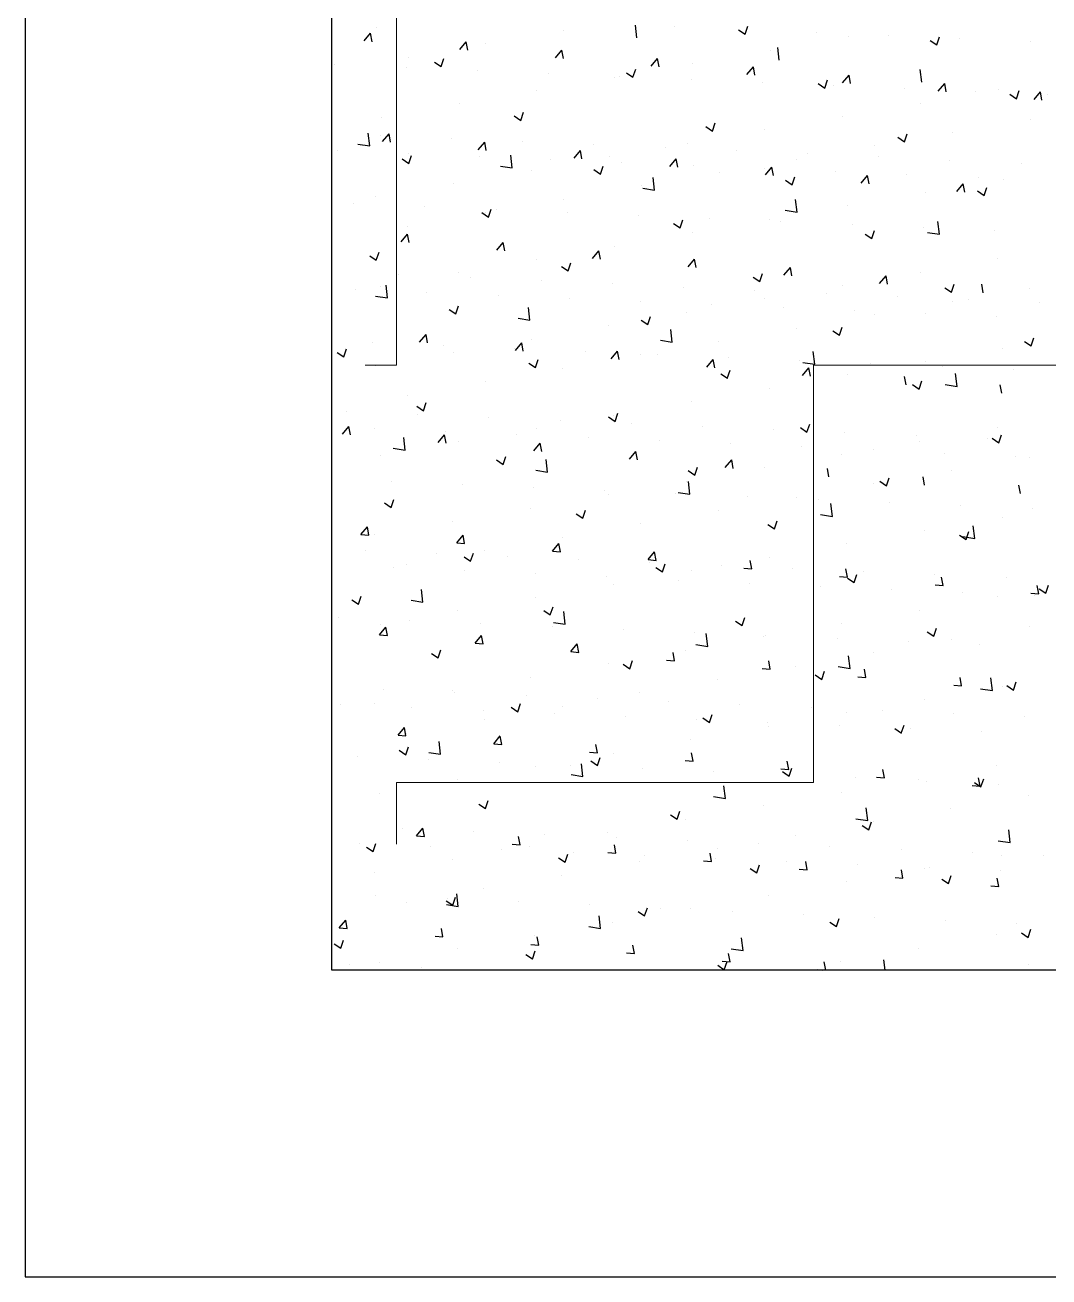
# Model space of a CAD drawing. Header units: millimetres. Extents: x 331487 to 517269, y 198509 to 399936.
# Drawn here: x 414920 to 415688, y 392419 to 393357 of the extents above; entities that cross this region are included whole.
import ezdxf

# ---------------------------------------------------------------- set-up
doc = ezdxf.new("R2010")
doc.units = ezdxf.units.MM
doc.header["$MEASUREMENT"] = 0
doc.layers.add('9th_Column', color=2, linetype='Continuous', lineweight=25)
doc.layers.add('9th_Hatch-4', color=252, linetype='Continuous', lineweight=5)
doc.layers.add('COLUMN', color=6, linetype='Continuous')

msp = doc.modelspace()

# ---------------------------------------------------------------- linework, layer by layer
at = {"layer": '9th_Column'}
for p, q in [((414920.13, 398279.03), (414920.13, 392419.03)), ((415150.13, 392649.03), (415150.13, 398049.03)), ((419720.13, 392649.03), (415150.13, 392649.03)), ((414920.13, 392419.03), (419950.13, 392419.03))]:
    msp.add_line(p, q, dxfattribs=at)
at = {"layer": '9th_Hatch-4', "linetype": 'Continuous'}
for p, q in [((415198.66, 393102.11), (415198.66, 393414.61)), ((415175.13, 393102.11), (415198.66, 393102.11)), ((415511.16, 393102.11), (415823.66, 393102.11)), ((415511.16, 392789.61), (415511.16, 393102.11)), ((415198.66, 392789.61), (415511.16, 392789.61)), ((415198.66, 392743.38), (415198.66, 392789.61))]:
    msp.add_line(p, q, dxfattribs=at)
at = {"layer": 'COLUMN', "color": 2, "linetype": 'Continuous'}
for p, q in [((415174.27, 393345.16), (415179.09, 393350.9)), ((415180.24, 393344.63), (415179.08, 393350.9)), ((415183.31, 393355.06), (415183.31, 393355.06)), ((415323.9, 393353.12), (415323.9, 393353.12)), ((415378.73, 393347.4), (415377.62, 393356.9)), ((415406.9, 393355.74), (415406.9, 393355.74)), ((415454.83, 393353.53), (415459.8, 393350.17)), ((415459.8, 393350.17), (415461.83, 393356.21)), ((415460.28, 393353.48), (415460.28, 393353.48)), ((415513.66, 393351.23), (415513.66, 393351.23)), ((415567.05, 393348.97), (415567.05, 393348.97)), ((415245.99, 393338.88), (415250.81, 393344.63)), ((415251.97, 393338.35), (415250.81, 393344.62)), ((415265.59, 393343.11), (415265.59, 393343.11)), ((415485.45, 393330.85), (415484.35, 393340.35)), ((415537.05, 393348.16), (415537.05, 393348.16)), ((415598.54, 393345.52), (415603.52, 393342.16)), ((415603.51, 393342.16), (415605.54, 393348.2)), ((415620.43, 393346.72), (415620.43, 393346.72)), ((415673.81, 393344.46), (415673.81, 393344.46)), ((415207.27, 393333.1), (415207.27, 393333.1)), ((415232.06, 393325.93), (415234.09, 393331.97)), ((415317.72, 393332.61), (415322.54, 393338.35)), ((415323.69, 393332.08), (415322.54, 393338.35)), ((415389.44, 393326.33), (415394.26, 393332.08)), ((415395.42, 393325.8), (415394.26, 393332.07)), ((415478.73, 393338.15), (415478.73, 393338.15)), ((415152.39, 393327.36), (415152.39, 393327.36)), ((415205.77, 393325.11), (415205.77, 393325.11)), ((415227.09, 393329.28), (415232.07, 393325.93)), ((415259.15, 393322.85), (415259.15, 393322.85)), ((415370.81, 393321.27), (415375.78, 393317.92)), ((415375.78, 393317.92), (415377.8, 393323.96)), ((415420.41, 393328.14), (415420.41, 393328.14)), ((415461.17, 393320.06), (415465.99, 393325.8)), ((415467.14, 393319.53), (415465.99, 393325.8)), ((415592.18, 393314.3), (415591.07, 393323.8)), ((415312.54, 393320.6), (415312.54, 393320.6)), ((415362.1, 393318.13), (415362.1, 393318.13)), ((415365.92, 393318.34), (415365.92, 393318.34)), ((415419.3, 393316.09), (415419.3, 393316.09)), ((415472.68, 393313.83), (415472.68, 393313.83)), ((415514.52, 393313.27), (415519.49, 393309.91)), ((415519.49, 393309.91), (415521.52, 393315.95)), ((415526.07, 393311.57), (415526.07, 393311.57)), ((415532.9, 393313.78), (415537.72, 393319.53)), ((415538.87, 393313.25), (415537.71, 393319.52)), ((415604.62, 393307.51), (415609.44, 393313.25)), ((415610.6, 393306.98), (415609.44, 393313.25)), ((415303.78, 393308.12), (415303.78, 393308.12)), ((415579.45, 393309.32), (415579.45, 393309.32)), ((415632.83, 393307.06), (415632.83, 393307.06)), ((415649.56, 393308.51), (415649.56, 393308.51)), ((415658.23, 393305.26), (415663.21, 393301.9)), ((415663.2, 393301.9), (415665.23, 393307.94)), ((415676.35, 393301.23), (415681.17, 393306.98)), ((415682.32, 393300.7), (415681.17, 393306.97)), ((415686.21, 393304.81), (415686.21, 393304.81)), ((415245.46, 393298.11), (415245.46, 393298.11)), ((415591.24, 393298.5), (415591.24, 393298.5)), ((415187.14, 393288.1), (415187.14, 393288.1)), ((415286.78, 393289.02), (415291.76, 393285.67)), ((415291.75, 393285.66), (415293.78, 393291.71)), ((415435.47, 393277.66), (415437.49, 393283.7)), ((415532.92, 393288.49), (415532.92, 393288.49)), ((415673.52, 393286.56), (415673.52, 393286.56)), ((415178.54, 393266.54), (415177.43, 393276.04)), ((415186.3, 393274.01), (415186.3, 393274.01)), ((415188.14, 393269.94), (415192.96, 393275.68)), ((415194.11, 393269.41), (415192.96, 393275.68)), ((415430.5, 393281.01), (415435.47, 393277.66)), ((415474.6, 393278.48), (415474.6, 393278.48)), ((415579.18, 393269.65), (415581.21, 393275.69)), ((415615.2, 393276.55), (415615.2, 393276.55)), ((415169.65, 393267.92), (415178.54, 393266.54)), ((415239.68, 393271.75), (415239.68, 393271.75)), ((415259.87, 393263.66), (415264.69, 393269.41)), ((415265.84, 393263.13), (415264.68, 393269.4)), ((415293.06, 393269.5), (415293.06, 393269.5)), ((415346.45, 393267.24), (415346.45, 393267.24)), ((415399.83, 393264.99), (415399.83, 393264.99)), ((415416.29, 393268.47), (415416.29, 393268.47)), ((415556.88, 393266.54), (415556.88, 393266.54)), ((415574.21, 393273), (415579.18, 393269.65)), ((415154, 393262.83), (415154, 393262.83)), ((415202.76, 393256.77), (415207.74, 393253.41)), ((415207.38, 393260.58), (415207.38, 393260.58)), ((415207.73, 393253.41), (415209.76, 393259.45)), ((415260.77, 393258.32), (415260.77, 393258.32)), ((415285.26, 393249.99), (415284.16, 393259.49)), ((415314.15, 393256.06), (415314.15, 393256.06)), ((415331.59, 393257.39), (415336.41, 393263.13)), ((415337.57, 393256.86), (415336.41, 393263.13)), ((415357.97, 393258.46), (415357.97, 393258.46)), ((415403.32, 393251.11), (415408.14, 393256.86)), ((415409.29, 393250.58), (415408.14, 393256.85)), ((415453.21, 393262.73), (415453.21, 393262.73)), ((415498.57, 393256.53), (415498.57, 393256.53)), ((415506.59, 393260.48), (415506.59, 393260.48)), ((415559.97, 393258.22), (415559.97, 393258.22)), ((415613.36, 393255.96), (415613.36, 393255.96)), ((415276.37, 393251.37), (415285.26, 393249.99)), ((415299.65, 393248.45), (415299.65, 393248.45)), ((415346.48, 393248.76), (415351.45, 393245.4)), ((415351.44, 393245.4), (415353.47, 393251.45)), ((415367.53, 393253.81), (415367.53, 393253.81)), ((415420.91, 393251.55), (415420.91, 393251.55)), ((415440.25, 393246.52), (415440.25, 393246.52)), ((415474.3, 393249.3), (415474.3, 393249.3)), ((415475.04, 393244.84), (415479.87, 393250.58)), ((415481.02, 393244.31), (415479.86, 393250.58)), ((415527.68, 393247.04), (415527.68, 393247.04)), ((415666.74, 393253.71), (415666.74, 393253.71)), ((415241.33, 393238.44), (415241.33, 393238.44)), ((415381.93, 393236.5), (415381.93, 393236.5)), ((415391.99, 393233.44), (415390.88, 393242.94)), ((415490.19, 393240.75), (415495.16, 393237.4)), ((415495.16, 393237.39), (415497.19, 393243.44)), ((415546.77, 393238.56), (415551.59, 393244.31)), ((415552.74, 393238.03), (415551.59, 393244.3)), ((415581.06, 393244.79), (415581.06, 393244.79)), ((415618.5, 393232.29), (415623.32, 393238.03)), ((415624.47, 393231.76), (415623.31, 393238.03)), ((415634.44, 393242.53), (415634.44, 393242.53)), ((415653.39, 393241.55), (415653.39, 393241.55)), ((415183.01, 393228.43), (415183.01, 393228.43)), ((415383.09, 393234.82), (415391.99, 393233.44)), ((415595.08, 393231.54), (415595.08, 393231.54)), ((415633.9, 393232.74), (415638.88, 393229.39)), ((415638.87, 393229.39), (415640.9, 393235.43)), ((415166.4, 393223.18), (415166.4, 393223.18)), ((415219.79, 393220.92), (415219.79, 393220.92)), ((415267.42, 393213.15), (415269.45, 393219.19)), ((415273.17, 393218.67), (415273.17, 393218.67)), ((415323.61, 393226.49), (415323.61, 393226.49)), ((415489.82, 393218.27), (415498.71, 393216.89)), ((415498.71, 393216.89), (415497.61, 393226.39)), ((415536.76, 393221.53), (415536.76, 393221.53)), ((415262.45, 393216.51), (415267.43, 393213.15)), ((415265.29, 393216.48), (415265.29, 393216.48)), ((415326.55, 393216.41), (415326.55, 393216.41)), ((415379.93, 393214.16), (415379.93, 393214.16)), ((415406.17, 393208.5), (415411.14, 393205.14)), ((415411.14, 393205.14), (415413.16, 393211.18)), ((415433.32, 393211.9), (415433.32, 393211.9)), ((415478.44, 393211.52), (415478.44, 393211.52)), ((415486.7, 393209.64), (415486.7, 393209.64)), ((415605.43, 393200.34), (415604.33, 393209.83)), ((415202.02, 393194.72), (415206.84, 393200.47)), ((415207.99, 393194.19), (415206.83, 393200.46)), ((415206.97, 393206.47), (415206.97, 393206.47)), ((415420.12, 393201.51), (415420.12, 393201.51)), ((415540.08, 393207.39), (415540.08, 393207.39)), ((415549.88, 393200.49), (415554.85, 393197.13)), ((415554.85, 393197.13), (415556.88, 393203.17)), ((415593.46, 393205.13), (415593.46, 393205.13)), ((415596.54, 393201.71), (415605.44, 393200.33)), ((415646.84, 393202.88), (415646.84, 393202.88)), ((415273.74, 393188.45), (415278.56, 393194.19)), ((415279.72, 393187.91), (415278.56, 393194.18)), ((415361.8, 393191.5), (415361.8, 393191.5)), ((415178.43, 393184.25), (415183.41, 393180.9)), ((415183.4, 393180.9), (415185.43, 393186.94)), ((415303.48, 393181.49), (415303.48, 393181.49)), ((415345.47, 393182.17), (415350.29, 393187.92)), ((415351.44, 393181.64), (415350.29, 393187.91)), ((415417.19, 393175.89), (415422.01, 393181.64)), ((415423.17, 393175.36), (415422.01, 393181.63)), ((415649.27, 393181.88), (415649.27, 393181.88)), ((415245.16, 393171.48), (415245.16, 393171.48)), ((415322.14, 393176.24), (415327.12, 393172.89)), ((415327.11, 393172.89), (415329.14, 393178.93)), ((415470.83, 393164.88), (415472.85, 393170.92)), ((415488.92, 393169.62), (415493.74, 393175.36)), ((415494.89, 393169.09), (415493.74, 393175.36)), ((415590.95, 393171.87), (415590.95, 393171.87)), ((415186.85, 393161.47), (415186.85, 393161.47)), ((415191.8, 393152.58), (415190.69, 393162.08)), ((415200.31, 393169.82), (415200.31, 393169.82)), ((415253.69, 393167.57), (415253.69, 393167.57)), ((415307.08, 393165.31), (415307.08, 393165.31)), ((415360.46, 393163.06), (415360.46, 393163.06)), ((415465.86, 393168.24), (415470.83, 393164.88)), ((415532.63, 393161.86), (415532.63, 393161.86)), ((415560.65, 393163.34), (415565.47, 393169.09)), ((415566.62, 393162.81), (415565.46, 393169.08)), ((415614.54, 393156.87), (415616.57, 393162.91)), ((415638.35, 393156.54), (415637.19, 393162.81)), ((415168.02, 393158.65), (415168.02, 393158.65)), ((415182.9, 393153.96), (415191.8, 393152.58)), ((415221.4, 393156.39), (415221.4, 393156.39)), ((415274.78, 393154.13), (415274.78, 393154.13)), ((415413.84, 393160.8), (415413.84, 393160.8)), ((415467.22, 393158.54), (415467.22, 393158.54)), ((415520.61, 393156.29), (415520.61, 393156.29)), ((415573.99, 393154.03), (415573.99, 393154.03)), ((415609.57, 393160.23), (415614.54, 393156.87)), ((415673.23, 393159.93), (415673.23, 393159.93)), ((415238.12, 393143.99), (415243.1, 393140.64)), ((415243.09, 393140.63), (415245.12, 393146.68)), ((415298.52, 393136.03), (415297.42, 393145.53)), ((415328.16, 393151.88), (415328.16, 393151.88)), ((415381.54, 393149.62), (415381.54, 393149.62)), ((415434.93, 393147.37), (415434.93, 393147.37)), ((415474.31, 393151.85), (415474.31, 393151.85)), ((415488.31, 393145.11), (415488.31, 393145.11)), ((415541.69, 393142.86), (415541.69, 393142.86)), ((415614.91, 393149.92), (415614.91, 393149.92)), ((415627.37, 393151.78), (415627.37, 393151.78)), ((415680.75, 393149.52), (415680.75, 393149.52)), ((415289.63, 393137.41), (415298.52, 393136.03)), ((415381.83, 393135.98), (415386.81, 393132.63)), ((415386.8, 393132.63), (415388.83, 393138.67)), ((415415.99, 393141.84), (415415.99, 393141.84)), ((415556.59, 393139.91), (415556.59, 393139.91)), ((415595.07, 393140.6), (415595.07, 393140.6)), ((415648.46, 393138.35), (415648.46, 393138.35)), ((415150.14, 393125.25), (415150.13, 393125.28)), ((415215.89, 393119.5), (415220.71, 393125.25)), ((415221.86, 393118.97), (415220.71, 393125.24)), ((415357.67, 393131.83), (415357.67, 393131.83)), ((415405.24, 393119.48), (415404.14, 393128.97)), ((415498.27, 393129.9), (415498.27, 393129.9)), ((415525.55, 393127.97), (415530.52, 393124.62)), ((415530.52, 393124.62), (415532.54, 393130.66)), ((415159.07, 393108.38), (415161.1, 393114.42)), ((415180.42, 393118.99), (415180.42, 393118.99)), ((415233.8, 393116.74), (415233.8, 393116.74)), ((415287.18, 393114.48), (415287.18, 393114.48)), ((415287.62, 393113.23), (415292.44, 393118.97)), ((415293.59, 393112.7), (415292.43, 393118.96)), ((415299.35, 393121.82), (415299.35, 393121.82)), ((415396.35, 393120.85), (415405.25, 393119.47)), ((415439.95, 393119.89), (415439.95, 393119.89)), ((415653.1, 393114.92), (415653.1, 393114.92)), ((415669.26, 393119.96), (415674.23, 393116.61)), ((415674.23, 393116.61), (415676.26, 393122.65)), ((415154.1, 393111.74), (415159.07, 393108.38)), ((415241.04, 393111.81), (415241.04, 393111.81)), ((415302.78, 393100.37), (415304.81, 393106.42)), ((415340.56, 393112.23), (415340.56, 393112.23)), ((415359.34, 393106.95), (415364.16, 393112.7)), ((415365.32, 393106.42), (415364.16, 393112.69)), ((415381.63, 393109.88), (415381.63, 393109.88)), ((415393.95, 393109.97), (415393.95, 393109.97)), ((415431.07, 393100.68), (415435.89, 393106.42)), ((415437.04, 393100.14), (415435.89, 393106.41)), ((415447.33, 393107.71), (415447.33, 393107.71)), ((415500.71, 393105.46), (415500.71, 393105.46)), ((415511.97, 393102.92), (415510.86, 393112.42)), ((415182.72, 393101.8), (415182.72, 393101.8)), ((415297.81, 393103.73), (415302.79, 393100.37)), ((415323.32, 393099.87), (415323.32, 393099.87)), ((415441.53, 393095.72), (415446.5, 393092.37)), ((415446.49, 393092.36), (415448.52, 393098.41)), ((415502.79, 393094.4), (415507.62, 393100.15)), ((415503.08, 393104.3), (415511.97, 393102.92)), ((415508.77, 393093.87), (415507.61, 393100.14)), ((415554.09, 393103.2), (415554.09, 393103.2)), ((415594.78, 393104.91), (415594.78, 393104.91)), ((415607.48, 393100.95), (415607.48, 393100.95)), ((415618.69, 393086.37), (415617.59, 393095.87)), ((415660.86, 393098.69), (415660.86, 393098.69)), ((415265, 393089.85), (415265, 393089.85)), ((415536.46, 393094.9), (415536.46, 393094.9)), ((415580.49, 393087.59), (415579.34, 393093.86)), ((415585.24, 393087.71), (415590.21, 393084.36)), ((415590.21, 393084.36), (415592.24, 393090.4)), ((415609.8, 393087.75), (415618.69, 393086.37)), ((415652.22, 393081.32), (415651.06, 393087.59)), ((415206.68, 393079.84), (415206.68, 393079.84)), ((415478.14, 393084.89), (415478.14, 393084.89)), ((415160.94, 393067.89), (415160.94, 393067.89)), ((415213.79, 393071.48), (415218.76, 393068.12)), ((415218.76, 393068.12), (415220.79, 393074.16)), ((415419.82, 393074.88), (415419.82, 393074.88)), ((415214.33, 393065.64), (415214.33, 393065.64)), ((415267.71, 393063.38), (415267.71, 393063.38)), ((415321.09, 393061.13), (415321.09, 393061.13)), ((415357.5, 393063.47), (415362.48, 393060.11)), ((415361.51, 393064.87), (415361.51, 393064.87)), ((415362.47, 393060.11), (415364.5, 393066.15)), ((415374.47, 393058.87), (415374.47, 393058.87)), ((415506.19, 393052.1), (415508.21, 393058.14)), ((415158.04, 393050.56), (415162.86, 393056.3)), ((415164.01, 393050.03), (415162.86, 393056.29)), ((415182.03, 393054.46), (415182.03, 393054.46)), ((415229.77, 393044.28), (415234.59, 393050.03)), ((415235.74, 393043.75), (415234.58, 393050.02)), ((415235.41, 393052.2), (415235.41, 393052.2)), ((415288.79, 393049.95), (415288.79, 393049.95)), ((415303.19, 393054.86), (415303.19, 393054.86)), ((415427.86, 393056.61), (415427.86, 393056.61)), ((415481.24, 393054.36), (415481.24, 393054.36)), ((415501.22, 393055.46), (415506.19, 393052.1)), ((415534.62, 393052.1), (415534.62, 393052.1)), ((415588, 393049.85), (415588, 393049.85)), ((415648.97, 393055.26), (415648.97, 393055.26)), ((415649.9, 393044.09), (415651.93, 393050.14)), ((415196.16, 393039.99), (415205.06, 393038.61)), ((415205.05, 393038.62), (415203.95, 393048.11)), ((415244.87, 393044.85), (415244.87, 393044.85)), ((415301.49, 393038.01), (415306.31, 393043.75)), ((415307.47, 393037.48), (415306.31, 393043.74)), ((415342.18, 393047.69), (415342.18, 393047.69)), ((415395.56, 393045.44), (415395.56, 393045.44)), ((415448.94, 393043.18), (415448.94, 393043.18)), ((415502.32, 393040.93), (415502.32, 393040.93)), ((415590.65, 393045.25), (415590.65, 393045.25)), ((415641.38, 393047.59), (415641.38, 393047.59)), ((415644.93, 393047.45), (415649.9, 393044.09)), ((415186.55, 393034.84), (415186.55, 393034.84)), ((415273.48, 393031.21), (415278.46, 393027.86)), ((415278.45, 393027.86), (415280.48, 393033.9)), ((415311.78, 393022.06), (415310.67, 393031.56)), ((415373.22, 393031.73), (415378.04, 393037.48)), ((415379.19, 393031.2), (415378.04, 393037.47)), ((415444.94, 393025.46), (415449.76, 393031.2)), ((415450.92, 393024.93), (415449.76, 393031.19)), ((415532.33, 393035.23), (415532.33, 393035.23)), ((415555.7, 393038.67), (415555.7, 393038.67)), ((415609.09, 393036.42), (415609.09, 393036.42)), ((415662.47, 393034.16), (415662.47, 393034.16)), ((415672.93, 393033.3), (415672.93, 393033.3)), ((415302.89, 393023.44), (415311.78, 393022.06)), ((415417.19, 393023.21), (415422.17, 393019.85)), ((415422.16, 393019.85), (415424.19, 393025.89)), ((415474.01, 393025.22), (415474.01, 393025.22)), ((415522.64, 393018.65), (415521.49, 393024.92)), ((415614.61, 393023.29), (415614.61, 393023.29)), ((415194.43, 393014.81), (415194.43, 393014.81)), ((415247.81, 393012.55), (415247.81, 393012.55)), ((415415.7, 393015.21), (415415.7, 393015.21)), ((415418.5, 393005.51), (415417.4, 393015.01)), ((415556.29, 393013.28), (415556.29, 393013.28)), ((415560.91, 393015.2), (415565.88, 393011.84)), ((415565.88, 393011.84), (415567.9, 393017.88)), ((415594.37, 393012.38), (415593.21, 393018.64)), ((415666.1, 393006.1), (415664.94, 393012.37)), ((415301.2, 393010.29), (415301.2, 393010.29)), ((415354.58, 393008.04), (415354.58, 393008.04)), ((415357.38, 393005.2), (415357.38, 393005.2)), ((415407.96, 393005.78), (415407.96, 393005.78)), ((415409.61, 393006.89), (415418.5, 393005.51)), ((415461.34, 393003.53), (415461.34, 393003.53)), ((415497.98, 393003.27), (415497.98, 393003.27)), ((415189.46, 392998.96), (415194.43, 392995.61)), ((415194.43, 392995.6), (415196.46, 393001.65)), ((415299.06, 392995.19), (415299.06, 392995.19)), ((415338.14, 392987.6), (415340.17, 392993.64)), ((415439.66, 392993.26), (415439.66, 392993.26)), ((415514.72, 393001.27), (415514.72, 393001.27)), ((415525.23, 392988.96), (415524.12, 392998.46)), ((415568.11, 392999.02), (415568.11, 392999.02)), ((415621.49, 392996.76), (415621.49, 392996.76)), ((415674.87, 392994.51), (415674.87, 392994.51)), ((415240.74, 392985.18), (415240.74, 392985.18)), ((415333.17, 392990.95), (415338.15, 392987.6)), ((415381.34, 392983.25), (415381.34, 392983.25)), ((415481.85, 392979.59), (415483.88, 392985.63)), ((415516.33, 392990.34), (415525.23, 392988.96)), ((415652.8, 392988.29), (415652.8, 392988.29)), ((415171.92, 392975.34), (415176.74, 392981.08)), ((415171.92, 392975.34), (415177.89, 392974.82)), ((415177.89, 392974.81), (415176.73, 392981.08)), ((415182.42, 392975.17), (415182.42, 392975.17)), ((415243.64, 392969.06), (415248.46, 392974.81)), ((415249.61, 392968.53), (415248.46, 392974.8)), ((415476.88, 392982.94), (415481.86, 392979.59)), ((415594.49, 392978.28), (415594.49, 392978.28)), ((415620.6, 392974.93), (415625.57, 392971.58)), ((415623.06, 392973.79), (415631.95, 392972.41)), ((415625.57, 392971.58), (415627.59, 392977.62)), ((415631.95, 392972.41), (415630.85, 392981.91)), ((415243.64, 392969.06), (415249.62, 392968.54)), ((415315.37, 392962.79), (415320.19, 392968.53)), ((415321.34, 392962.26), (415320.18, 392968.53)), ((415323.02, 392973.24), (415323.02, 392973.24)), ((415536.17, 392968.27), (415536.17, 392968.27)), ((415174.96, 392963.71), (415174.96, 392963.71)), ((415228.34, 392961.45), (415228.34, 392961.45)), ((415249.15, 392958.7), (415254.12, 392955.34)), ((415254.12, 392955.34), (415256.15, 392961.39)), ((415264.7, 392963.23), (415264.7, 392963.23)), ((415281.72, 392959.2), (415281.72, 392959.2)), ((415315.37, 392962.79), (415321.34, 392962.26)), ((415335.1, 392956.94), (415335.1, 392956.94)), ((415387.09, 392956.51), (415391.91, 392962.26)), ((415387.09, 392956.51), (415393.07, 392955.99)), ((415393.07, 392955.98), (415391.91, 392962.25)), ((415464.79, 392949.71), (415463.64, 392955.97)), ((415477.85, 392958.26), (415477.85, 392958.26)), ((415196.04, 392950.27), (415196.04, 392950.27)), ((415206.38, 392953.21), (415206.38, 392953.21)), ((415249.42, 392948.02), (415249.42, 392948.02)), ((415302.81, 392945.76), (415302.81, 392945.76)), ((415388.49, 392954.68), (415388.49, 392954.68)), ((415392.86, 392950.69), (415397.84, 392947.34)), ((415397.83, 392947.33), (415399.86, 392953.38)), ((415419.53, 392948.25), (415419.53, 392948.25)), ((415441.87, 392952.43), (415441.87, 392952.43)), ((415458.82, 392950.24), (415464.8, 392949.71)), ((415495.25, 392950.17), (415495.25, 392950.17)), ((415536.52, 392943.43), (415535.36, 392949.7)), ((415548.63, 392947.92), (415548.63, 392947.92)), ((415602.02, 392945.66), (415602.02, 392945.66)), ((415356.19, 392943.51), (415356.19, 392943.51)), ((415361.21, 392938.24), (415361.21, 392938.24)), ((415409.57, 392941.25), (415409.57, 392941.25)), ((415462.95, 392939), (415462.95, 392939)), ((415516.34, 392936.74), (415516.34, 392936.74)), ((415530.55, 392943.96), (415536.52, 392943.44)), ((415536.58, 392942.68), (415541.55, 392939.33)), ((415541.54, 392939.33), (415543.57, 392945.37)), ((415602.27, 392937.69), (415608.25, 392937.16)), ((415608.25, 392937.16), (415607.09, 392943.42)), ((415655.4, 392943.41), (415655.4, 392943.41)), ((415679.97, 392930.88), (415678.81, 392937.15)), ((415685.26, 392931.32), (415687.28, 392937.36)), ((415170.1, 392923.09), (415172.12, 392929.13)), ((415218.31, 392924.65), (415217.21, 392934.15)), ((415302.89, 392928.23), (415302.89, 392928.23)), ((415569.72, 392934.49), (415569.72, 392934.49)), ((415623.1, 392932.23), (415623.1, 392932.23)), ((415648.68, 392928.63), (415648.68, 392928.63)), ((415674, 392931.41), (415679.97, 392930.89)), ((415676.48, 392929.97), (415676.48, 392929.97)), ((415680.29, 392934.67), (415685.26, 392931.32)), ((415165.13, 392926.45), (415170.1, 392923.09)), ((415209.42, 392926.03), (415218.31, 392924.65)), ((415244.57, 392918.22), (415244.57, 392918.22)), ((415308.84, 392918.44), (415313.81, 392915.08)), ((415313.81, 392915.08), (415315.84, 392921.12)), ((415325.04, 392908.1), (415323.93, 392917.6)), ((415590.36, 392918.62), (415590.36, 392918.62)), ((415155.06, 392912.88), (415155.06, 392912.88)), ((415186.26, 392908.21), (415186.26, 392908.21)), ((415208.44, 392910.62), (415208.44, 392910.62)), ((415261.83, 392908.36), (415261.83, 392908.36)), ((415316.14, 392909.48), (415325.04, 392908.1)), ((415452.55, 392910.43), (415457.53, 392907.07)), ((415457.52, 392907.07), (415459.55, 392913.11)), ((415532.04, 392908.61), (415532.04, 392908.61)), ((415185.79, 392900.12), (415190.61, 392905.86)), ((415185.79, 392900.12), (415191.77, 392899.6)), ((415191.76, 392899.59), (415190.61, 392905.86)), ((415257.52, 392893.84), (415262.34, 392899.59)), ((415263.49, 392893.31), (415262.33, 392899.58)), ((415315.21, 392906.11), (415315.21, 392906.11)), ((415368.59, 392903.85), (415368.59, 392903.85)), ((415421.97, 392901.6), (415421.97, 392901.6)), ((415431.76, 392891.55), (415430.66, 392901.05)), ((415475.36, 392899.34), (415475.36, 392899.34)), ((415596.27, 392902.42), (415601.24, 392899.06)), ((415601.24, 392899.06), (415603.26, 392905.11)), ((415672.64, 392906.67), (415672.64, 392906.67)), ((415257.52, 392893.84), (415263.49, 392893.32)), ((415329.24, 392887.57), (415334.06, 392893.31)), ((415335.22, 392887.04), (415334.06, 392893.31)), ((415422.87, 392892.93), (415431.76, 392891.55)), ((415473.72, 392898.6), (415473.72, 392898.6)), ((415528.74, 392897.09), (415528.74, 392897.09)), ((415582.12, 392894.83), (415582.12, 392894.83)), ((415614.32, 392896.66), (415614.32, 392896.66)), ((415635.5, 392892.58), (415635.5, 392892.58)), ((415224.82, 392886.18), (415229.79, 392882.83)), ((415229.79, 392882.83), (415231.81, 392888.87)), ((415329.24, 392887.57), (415335.22, 392887.05)), ((415373.5, 392874.82), (415375.53, 392880.86)), ((415400.97, 392881.29), (415406.95, 392880.77)), ((415406.94, 392880.76), (415405.79, 392887.03)), ((415415.4, 392888.58), (415415.4, 392888.58)), ((415478.67, 392874.49), (415477.51, 392880.76)), ((415538.48, 392875), (415537.38, 392884.49)), ((415556, 392886.65), (415556, 392886.65)), ((415357.08, 392878.57), (415357.08, 392878.57)), ((415368.53, 392878.18), (415373.5, 392874.82)), ((415472.69, 392875.02), (415478.67, 392874.5)), ((415497.68, 392876.64), (415497.68, 392876.64)), ((415517.21, 392866.81), (415519.24, 392872.85)), ((415529.59, 392876.37), (415538.49, 392874.99)), ((415550.39, 392868.21), (415549.24, 392874.48)), ((415298.76, 392868.56), (415298.76, 392868.56)), ((415439.36, 392866.63), (415439.36, 392866.63)), ((415512.24, 392870.17), (415517.22, 392866.81)), ((415544.42, 392868.74), (415550.4, 392868.22)), ((415616.15, 392862.47), (415622.12, 392861.94)), ((415622.12, 392861.94), (415620.96, 392868.21)), ((415645.21, 392858.44), (415644.1, 392867.94)), ((415652.51, 392861.66), (415652.51, 392861.66)), ((415655.96, 392862.16), (415660.93, 392858.8)), ((415660.93, 392858.8), (415662.95, 392864.84)), ((415188.97, 392859.52), (415188.97, 392859.52)), ((415240.45, 392858.55), (415240.45, 392858.55)), ((415242.35, 392857.26), (415242.35, 392857.26)), ((415295.74, 392855.01), (415295.74, 392855.01)), ((415349.12, 392852.75), (415349.12, 392852.75)), ((415381.04, 392856.62), (415381.04, 392856.62)), ((415636.32, 392859.82), (415645.21, 392858.44)), ((415156.67, 392848.34), (415156.67, 392848.34)), ((415182.13, 392848.54), (415182.13, 392848.54)), ((415210.06, 392846.09), (415210.06, 392846.09)), ((415263.44, 392843.83), (415263.44, 392843.83)), ((415284.51, 392845.92), (415289.48, 392842.57)), ((415289.48, 392842.57), (415291.51, 392848.61)), ((415322.73, 392846.61), (415322.73, 392846.61)), ((415402.5, 392850.5), (415402.5, 392850.5)), ((415455.88, 392848.24), (415455.88, 392848.24)), ((415509.26, 392845.99), (415509.26, 392845.99)), ((415562.65, 392843.73), (415562.65, 392843.73)), ((415594.19, 392851.65), (415594.19, 392851.65)), ((415264.41, 392836.6), (415264.41, 392836.6)), ((415316.82, 392841.58), (415316.82, 392841.58)), ((415370.2, 392839.32), (415370.2, 392839.32)), ((415423.58, 392837.07), (415423.58, 392837.07)), ((415428.22, 392837.91), (415433.2, 392834.56)), ((415433.19, 392834.56), (415435.22, 392840.6)), ((415476.97, 392834.81), (415476.97, 392834.81)), ((415535.87, 392841.64), (415535.87, 392841.64)), ((415616.03, 392841.48), (415616.03, 392841.48)), ((415669.41, 392839.22), (415669.41, 392839.22)), ((415199.67, 392824.9), (415204.49, 392830.64)), ((415199.67, 392824.9), (415205.64, 392824.38)), ((415205.64, 392824.37), (415204.48, 392830.64)), ((415206.09, 392826.59), (415206.09, 392826.59)), ((415271.39, 392818.62), (415276.21, 392824.37)), ((415277.37, 392818.09), (415276.21, 392824.36)), ((415477.55, 392831.63), (415477.55, 392831.63)), ((415530.35, 392832.55), (415530.35, 392832.55)), ((415571.93, 392829.9), (415576.91, 392826.55)), ((415576.9, 392826.55), (415578.93, 392832.59)), ((415583.73, 392830.3), (415583.73, 392830.3)), ((415637.11, 392828.04), (415637.11, 392828.04)), ((415205.46, 392810.31), (415207.48, 392816.36)), ((415231.57, 392810.69), (415230.47, 392820.19)), ((415271.39, 392818.62), (415277.37, 392818.1)), ((415349.09, 392811.82), (415347.93, 392818.09)), ((415419.23, 392821.62), (415419.23, 392821.62)), ((415169.08, 392808.69), (415169.08, 392808.69)), ((415200.49, 392813.67), (415205.46, 392810.31)), ((415222.46, 392806.43), (415222.46, 392806.43)), ((415222.68, 392812.07), (415231.57, 392810.69)), ((415343.12, 392812.35), (415349.09, 392811.83)), ((415344.2, 392805.66), (415349.17, 392802.31)), ((415349.17, 392802.3), (415351.2, 392808.35)), ((415360.92, 392811.61), (415360.92, 392811.61)), ((415414.84, 392806.07), (415420.82, 392805.55)), ((415420.82, 392805.54), (415419.66, 392811.81)), ((415492.54, 392799.27), (415491.39, 392805.54)), ((415275.84, 392804.18), (415275.84, 392804.18)), ((415302.6, 392801.6), (415302.6, 392801.6)), ((415329.22, 392801.92), (415329.22, 392801.92)), ((415329.4, 392795.51), (415338.3, 392794.13)), ((415338.29, 392794.14), (415337.19, 392803.63)), ((415382.61, 392799.67), (415382.61, 392799.67)), ((415435.99, 392797.41), (415435.99, 392797.41)), ((415486.57, 392799.8), (415492.55, 392799.28)), ((415487.91, 392797.65), (415492.89, 392794.3)), ((415492.88, 392794.3), (415494.91, 392800.34)), ((415564.27, 392792.99), (415563.11, 392799.26)), ((415648.38, 392802), (415648.38, 392802)), ((415244.28, 392791.59), (415244.28, 392791.59)), ((415445.02, 392777.58), (415443.91, 392787.08)), ((415489.37, 392795.16), (415489.37, 392795.16)), ((415542.75, 392792.9), (415542.75, 392792.9)), ((415558.3, 392793.52), (415564.27, 392793)), ((415590.06, 392791.99), (415590.06, 392791.99)), ((415596.13, 392790.65), (415596.13, 392790.65)), ((415630.02, 392787.25), (415636, 392786.73)), ((415631.63, 392789.64), (415636.6, 392786.29)), ((415636, 392786.72), (415634.84, 392792.99)), ((415636.59, 392786.29), (415638.62, 392792.33)), ((415649.52, 392788.39), (415649.52, 392788.39)), ((415185.96, 392781.58), (415185.96, 392781.58)), ((415436.13, 392778.96), (415445.02, 392777.58)), ((415531.74, 392781.98), (415531.74, 392781.98)), ((415672.34, 392780.04), (415672.34, 392780.04)), ((415260.18, 392773.41), (415265.15, 392770.05)), ((415265.15, 392770.05), (415267.17, 392776.09)), ((415408.86, 392762.04), (415410.89, 392768.08)), ((415473.42, 392771.97), (415473.42, 392771.97)), ((415551.74, 392761.03), (415550.64, 392770.53)), ((415614.02, 392770.03), (415614.02, 392770.03)), ((415403.89, 392765.4), (415408.86, 392762.04)), ((415415.11, 392761.96), (415415.11, 392761.96)), ((415542.85, 392762.41), (415551.74, 392761.03)), ((415552.57, 392754.03), (415554.6, 392760.08)), ((415555.7, 392760.02), (415555.7, 392760.02)), ((415202.98, 392755.33), (415202.98, 392755.33)), ((415213.54, 392749.68), (415218.36, 392755.43)), ((415213.54, 392749.68), (415219.52, 392749.16)), ((415219.51, 392749.15), (415218.36, 392755.42)), ((415256.37, 392753.08), (415256.37, 392753.08)), ((415291.24, 392742.87), (415290.08, 392749.14)), ((415309.75, 392750.82), (415309.75, 392750.82)), ((415356.79, 392751.94), (415356.79, 392751.94)), ((415497.39, 392750.01), (415497.39, 392750.01)), ((415547.6, 392757.39), (415552.58, 392754.03)), ((415658.47, 392744.48), (415657.36, 392753.98)), ((415170.69, 392744.16), (415170.69, 392744.16)), ((415176.15, 392741.15), (415181.13, 392737.8)), ((415181.12, 392737.8), (415183.15, 392743.84)), ((415224.07, 392741.9), (415224.07, 392741.9)), ((415277.45, 392739.65), (415277.45, 392739.65)), ((415285.27, 392743.41), (415291.24, 392742.88)), ((415298.47, 392741.93), (415298.47, 392741.93)), ((415362.97, 392736.6), (415361.81, 392742.87)), ((415363.13, 392748.57), (415363.13, 392748.57)), ((415416.51, 392746.31), (415416.51, 392746.31)), ((415439.07, 392740), (415439.07, 392740)), ((415469.9, 392744.06), (415469.9, 392744.06)), ((415523.28, 392741.8), (415523.28, 392741.8)), ((415576.66, 392739.55), (415576.66, 392739.55)), ((415649.57, 392745.86), (415658.47, 392744.48)), ((415240.15, 392731.92), (415240.15, 392731.92)), ((415319.87, 392733.15), (415324.84, 392729.79)), ((415324.84, 392729.79), (415326.86, 392735.83)), ((415330.83, 392737.39), (415330.83, 392737.39)), ((415356.99, 392737.13), (415362.97, 392736.61)), ((415380.75, 392729.99), (415380.75, 392729.99)), ((415384.22, 392735.14), (415384.22, 392735.14)), ((415428.72, 392730.85), (415434.7, 392730.33)), ((415434.69, 392730.32), (415433.54, 392736.59)), ((415437.6, 392732.88), (415437.6, 392732.88)), ((415490.98, 392730.62), (415490.98, 392730.62)), ((415506.42, 392724.05), (415505.26, 392730.32)), ((415630.04, 392737.29), (415630.04, 392737.29)), ((415652.21, 392735.03), (415652.21, 392735.03)), ((415683.43, 392735.03), (415683.43, 392735.03)), ((415181.83, 392721.91), (415181.83, 392721.91)), ((415463.58, 392725.14), (415468.55, 392721.78)), ((415468.55, 392721.78), (415470.58, 392727.82)), ((415500.44, 392724.58), (415506.42, 392724.06)), ((415544.36, 392728.37), (415544.36, 392728.37)), ((415578.14, 392717.77), (415576.99, 392724.04)), ((415593.9, 392725.02), (415593.9, 392725.02)), ((415597.75, 392726.11), (415597.75, 392726.11)), ((415651.13, 392723.86), (415651.13, 392723.86)), ((415322.43, 392719.98), (415322.43, 392719.98)), ((415535.58, 392715.01), (415535.58, 392715.01)), ((415572.17, 392718.3), (415578.15, 392717.78)), ((415607.29, 392717.13), (415612.27, 392713.77)), ((415612.26, 392713.77), (415614.29, 392719.81)), ((415643.9, 392712.03), (415649.87, 392711.51)), ((415649.87, 392711.5), (415648.71, 392717.77)), ((415183.09, 392704.5), (415183.09, 392704.5)), ((415236.47, 392702.25), (415236.47, 392702.25)), ((415240.81, 392697.54), (415242.84, 392703.58)), ((415244.83, 392696.72), (415243.72, 392706.22)), ((415264.11, 392709.97), (415264.11, 392709.97)), ((415477.26, 392705), (415477.26, 392705)), ((415205.79, 392699.96), (415205.79, 392699.96)), ((415235.85, 392700.89), (415240.82, 392697.54)), ((415235.94, 392698.1), (415244.83, 392696.72)), ((415289.85, 392699.99), (415289.85, 392699.99)), ((415343.24, 392697.74), (415343.24, 392697.74)), ((415379.56, 392692.88), (415384.53, 392689.53)), ((415384.53, 392689.53), (415386.56, 392695.57)), ((415396.62, 392695.48), (415396.62, 392695.48)), ((415418.94, 392694.99), (415418.94, 392694.99)), ((415450, 392693.23), (415450, 392693.23)), ((415155.69, 392680.74), (415160.51, 392686.48)), ((415161.66, 392680.21), (415160.51, 392686.47)), ((415351.55, 392680.17), (415350.45, 392689.67)), ((415360.62, 392684.98), (415360.62, 392684.98)), ((415503.38, 392690.97), (415503.38, 392690.97)), ((415523.27, 392684.87), (415528.25, 392681.52)), ((415528.24, 392681.52), (415530.27, 392687.56)), ((415556.77, 392688.71), (415556.77, 392688.71)), ((415610.15, 392686.46), (415610.15, 392686.46)), ((415663.53, 392684.2), (415663.53, 392684.2)), ((415155.69, 392680.74), (415161.67, 392680.21)), ((415227.42, 392674.46), (415233.39, 392673.94)), ((415233.39, 392673.93), (415232.23, 392680.2)), ((415302.3, 392674.97), (415302.3, 392674.97)), ((415305.12, 392667.66), (415303.96, 392673.92)), ((415342.66, 392681.55), (415351.55, 392680.17)), ((415648.09, 392675.37), (415648.09, 392675.37)), ((415666.98, 392676.87), (415671.96, 392673.51)), ((415671.95, 392673.51), (415673.98, 392679.55)), ((415151.82, 392668.64), (415156.8, 392665.28)), ((415156.79, 392665.28), (415158.82, 392671.33)), ((415243.98, 392664.96), (415243.98, 392664.96)), ((415299.14, 392668.19), (415305.12, 392667.66)), ((415376.84, 392661.38), (415375.69, 392667.65)), ((415449.38, 392665), (415458.28, 392663.62)), ((415458.28, 392663.62), (415457.17, 392673.12)), ((415589.77, 392665.36), (415589.77, 392665.36)), ((415185.67, 392654.95), (415185.67, 392654.95)), ((415295.54, 392660.63), (415300.51, 392657.28)), ((415300.51, 392657.27), (415302.53, 392663.32)), ((415370.87, 392661.91), (415376.84, 392661.39)), ((415442.59, 392655.64), (415448.57, 392655.11)), ((415444.22, 392649.27), (415446.25, 392655.31)), ((415448.57, 392655.1), (415447.41, 392661.37)), ((415520.26, 392649.03), (415519.14, 392655.1)), ((415531.45, 392655.35), (415531.45, 392655.35)), ((415564.77, 392649.03), (415563.9, 392656.57)), ((415163.62, 392653.4), (415163.62, 392653.4)), ((415217, 392651.15), (415217, 392651.15)), ((415439.25, 392652.62), (415444.22, 392649.27)), ((415514.32, 392649.36), (415518.12, 392649.03)), ((415672.05, 392653.41), (415672.05, 392653.41))]:
    msp.add_line(p, q, dxfattribs=at)

doc.saveas('drawing.dxf')
